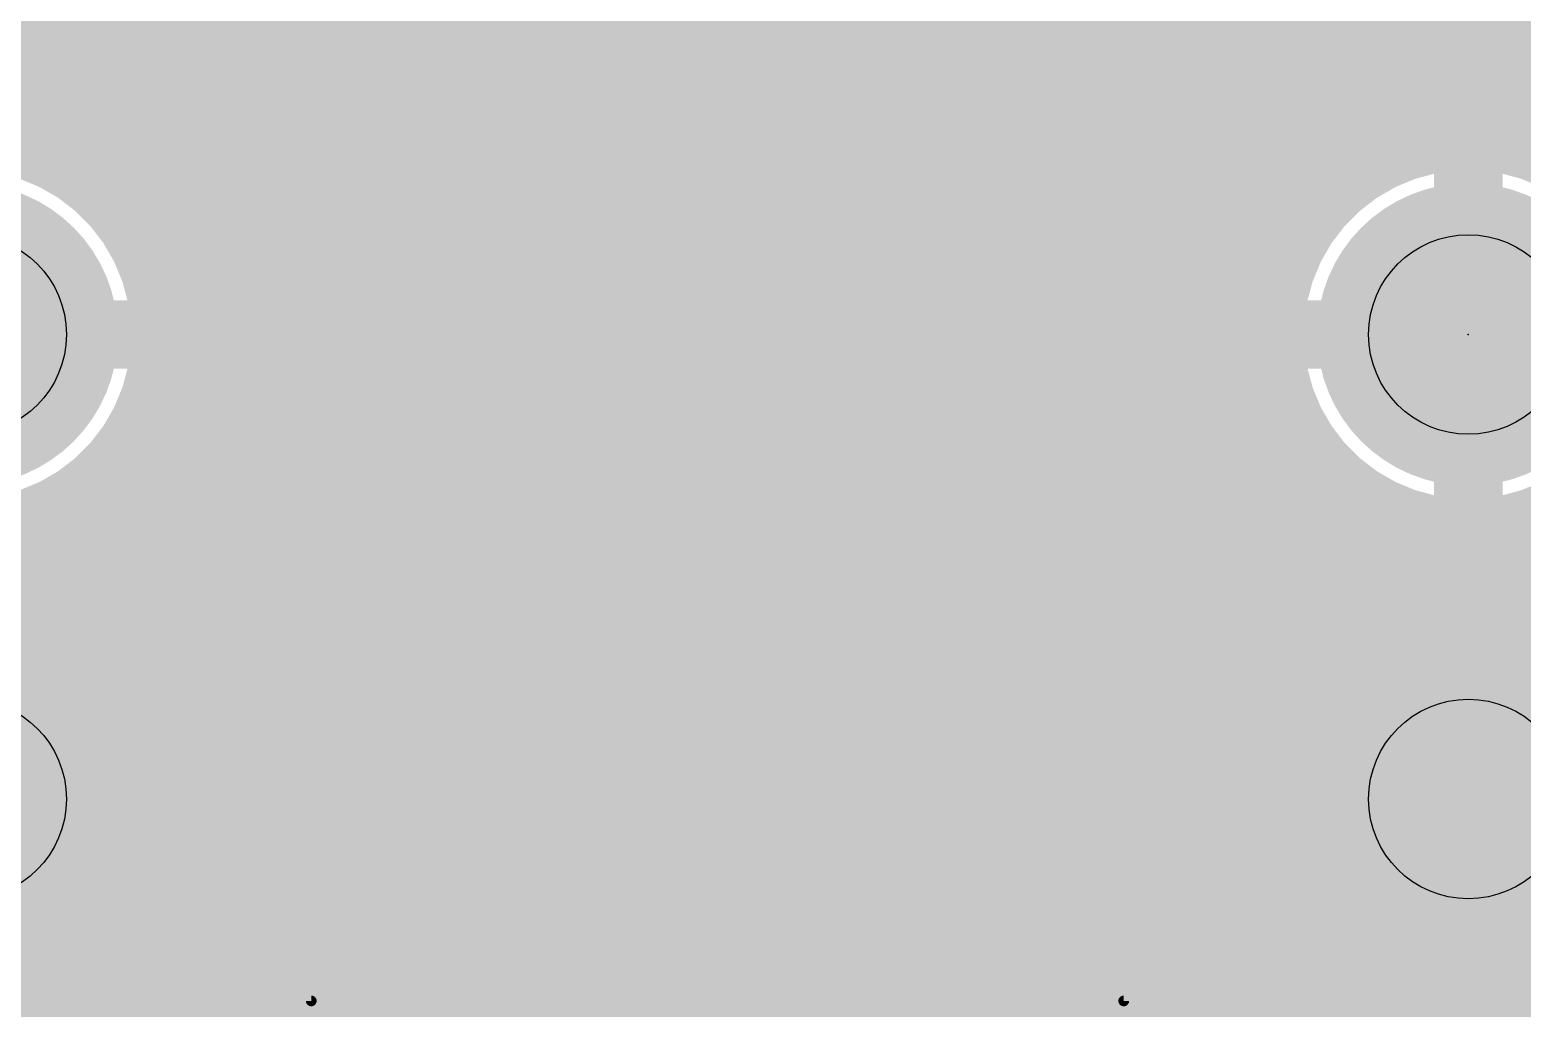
# Model space of a CAD drawing. Extents: x 0 to 10.8, y 0 to 6.1.
# Drawn here: x 8.201 to 8.897, y 5.176 to 5.632 of the extents above; entities that cross this region are included whole.
import ezdxf

# ---------------------------------------------------------------- set-up
doc = ezdxf.new("R2010")
doc.units = 0
for name, color, linetype in [('1', 22, 'CONTINUOUS'), ('116', 253, 'CONTINUOUS'), ('16', 175, 'CONTINUOUS'), ('17', 82, 'CONTINUOUS'), ('21', 253, 'CONTINUOUS'), ('23', 7, 'CONTINUOUS'), ('29', 253, 'CONTINUOUS'), ('30', 253, 'CONTINUOUS'), ('44', 253, 'CONTINUOUS')]:
    doc.layers.add(name, color=color, linetype=linetype)

# ---------------------------------------------------------------- blocks, each defined once
blk = doc.blocks.new('ROUNDP')
at = {"const_width": 0.5}
blk.add_lwpolyline([(0, -0.25, 1), (0, 0.25, 1), (0, -0.25)], format="xyb", dxfattribs=at)

msp = doc.modelspace()

# ---------------------------------------------------------------- linework, layer by layer
at = {"layer": '1'}
for points, const_width in [([(7.660996, 5.632), (9.49424, 5.632)], 0.016), ([(7.660996, 5.616), (9.49424, 5.616)], 0.016), ([(7.660996, 5.6), (9.49424, 5.6)], 0.016), ([(7.660996, 5.584), (9.49424, 5.584)], 0.016), ([(8.19922, 5.570185), (8.18852, 5.573051)], 0.016), ([(8.855476, 5.573051), (8.844776, 5.570185)], 0.016), ([(8.864, 5.574169), (8.855476, 5.573051)], 0.016), ([(8.864, 5.498016), (8.864, 5.574169)], 0.016), ([(8.88852, 5.573051), (8.879992, 5.574169)], 0.016), ([(8.879992, 5.574169), (8.879992, 5.498016)], 0.016), ([(8.89922, 5.570185), (8.88852, 5.573051)], 0.016), ([(8.209453, 5.565945), (8.19922, 5.570185)], 0.016), ([(8.204496, 5.568), (8.839504, 5.568)], 0.016), ([(8.219043, 5.560406), (8.209453, 5.565945)], 0.016), ([(8.834543, 5.565945), (8.824953, 5.560406)], 0.016), ([(8.844776, 5.570185), (8.834543, 5.565945)], 0.016), ([(8.864, 5.568), (8.879992, 5.568)], 0.016), ([(8.909453, 5.565945), (8.89922, 5.570185)], 0.016), ([(8.904496, 5.568), (9.49424, 5.568)], 0.016), ([(8.227831, 5.553665), (8.219043, 5.560406)], 0.016), ([(8.824953, 5.560406), (8.816165, 5.553665)], 0.016), ([(8.235665, 5.545831), (8.227831, 5.553665)], 0.016), ([(8.229496, 5.552), (8.8145, 5.552)], 0.016), ([(8.816165, 5.553665), (8.808331, 5.545831)], 0.016), ([(8.864, 5.552), (8.879992, 5.552)], 0.016), ([(8.242406, 5.537043), (8.235665, 5.545831)], 0.016), ([(8.808331, 5.545831), (8.801591, 5.537043)], 0.016), ([(8.247945, 5.527453), (8.242406, 5.537043)], 0.016), ([(8.801591, 5.537043), (8.796051, 5.527453)], 0.016), ([(8.243012, 5.536), (8.800988, 5.536)], 0.016), ([(8.864, 5.536), (8.879992, 5.536)], 0.016), ([(8.252185, 5.51722), (8.247945, 5.527453)], 0.016), ([(8.796051, 5.527453), (8.791811, 5.51722)], 0.016), ([(8.251035, 5.52), (8.792965, 5.52)], 0.016), ([(8.255051, 5.50652), (8.252185, 5.51722)], 0.016), ([(8.791811, 5.51722), (8.788945, 5.50652)], 0.016), ([(8.864, 5.52), (8.879992, 5.52)], 0.016), ([(8.256169, 5.497992), (8.255051, 5.50652)], 0.016), ([(8.255382, 5.504), (8.788614, 5.504)], 0.016), ([(8.788945, 5.50652), (8.787823, 5.497992)], 0.016), ([(8.864, 5.504), (8.879992, 5.504)], 0.016), ([(8.180016, 5.497992), (8.256169, 5.497992)], 0.016), ([(8.787823, 5.497992), (8.86398, 5.497992)], 0.016), ([(8.86398, 5.497992), (8.86398, 5.482)], 0.016), ([(8.879992, 5.498016), (8.864, 5.498016)], 0.016), ([(8.880016, 5.482), (8.880016, 5.497992)], 0.016), ([(8.880016, 5.497992), (8.956169, 5.497992)], 0.016), ([(8.180016, 5.488), (8.86398, 5.488)], 0.016), ([(8.880016, 5.488), (9.239996, 5.488)], 0.016), ([(8.256169, 5.482), (8.180016, 5.482)], 0.016), ([(8.255051, 5.473476), (8.256169, 5.482)], 0.016), ([(8.86398, 5.482), (8.787823, 5.482)], 0.016), ([(8.787823, 5.482), (8.788945, 5.473476)], 0.016), ([(8.956169, 5.482), (8.880016, 5.482)], 0.016), ([(8.252185, 5.462776), (8.255051, 5.473476)], 0.016), ([(8.254654, 5.472), (8.789339, 5.472)], 0.016), ([(8.788945, 5.473476), (8.791811, 5.462776)], 0.016), ([(8.247945, 5.452543), (8.252185, 5.462776)], 0.016), ([(8.791811, 5.462776), (8.796051, 5.452543)], 0.016), ([(8.249374, 5.456), (8.794618, 5.456)], 0.016), ([(8.242406, 5.442953), (8.247945, 5.452543)], 0.016), ([(8.796051, 5.452543), (8.801591, 5.442953)], 0.016), ([(8.235665, 5.434165), (8.242406, 5.442953)], 0.016), ([(8.240138, 5.44), (8.803854, 5.44)], 0.016), ([(8.801591, 5.442953), (8.808331, 5.434165)], 0.016), ([(8.227831, 5.426331), (8.235665, 5.434165)], 0.016), ([(8.808331, 5.434165), (8.816165, 5.426331)], 0.016), ([(8.219043, 5.419591), (8.227831, 5.426331)], 0.016), ([(8.816165, 5.426331), (8.824953, 5.419591)], 0.016), ([(8.209453, 5.414051), (8.219043, 5.419591)], 0.016), ([(8.224791, 5.424), (8.819201, 5.424)], 0.016), ([(8.824953, 5.419591), (8.834543, 5.414051)], 0.016), ([(8.205665, 5.412484), (8.209453, 5.414051)], 0.016), ([(8.227193, 5.406717), (8.205665, 5.412484)], 0.016), ([(8.838331, 5.412484), (8.816803, 5.406717)], 0.016), ([(8.834543, 5.414051), (8.838331, 5.412484)], 0.016), ([(8.222406, 5.408), (8.821594, 5.408)], 0.016), ([(8.259803, 5.38789), (8.227193, 5.406717)], 0.016), ([(8.816803, 5.406717), (8.784193, 5.38789)], 0.016), ([(8.172, 4.730606), (8.172, 5.273465)], 0.254), ([(8.252685, 5.392), (8.791315, 5.392)], 0.016), ([(8.872, 4.730606), (8.872, 5.273465)], 0.254), ([(8.286425, 5.361268), (8.259803, 5.38789)], 0.016), ([(8.784193, 5.38789), (8.757571, 5.361268)], 0.016), ([(8.271693, 5.376), (8.772303, 5.376)], 0.016), ([(8.305252, 5.328657), (8.286425, 5.361268)], 0.016), ([(8.287157, 5.36), (8.756843, 5.36)], 0.016), ([(8.757571, 5.361268), (8.738744, 5.328657)], 0.016), ([(8.296398, 5.344), (8.747602, 5.344)], 0.016), ([(8.314996, 5.292291), (8.305252, 5.328657)], 0.016), ([(8.305429, 5.328), (8.738571, 5.328)], 0.016), ([(8.738744, 5.328657), (8.729, 5.292291)], 0.016), ([(8.309717, 5.312), (8.734283, 5.312)], 0.016), ([(8.314004, 5.296), (8.729996, 5.296)], 0.016), ([(8.314996, 4.873602), (8.314996, 5.292291)], 0.016), ([(8.729, 5.292291), (8.729, 4.873602)], 0.016), ([(8.314996, 5.28), (8.729, 5.28)], 0.016), ([(8.314996, 5.264), (8.729, 5.264)], 0.016), ([(8.314996, 5.248), (8.729, 5.248)], 0.016), ([(8.314996, 5.232), (8.729, 5.232)], 0.016), ([(8.314996, 5.216), (8.729, 5.216)], 0.016), ([(8.314996, 5.2), (8.729, 5.2)], 0.016), ([(8.314996, 5.184), (8.729, 5.184)], 0.016), ([(8.314996, 5.168), (8.729, 5.168)], 0.016)]:
    msp.add_lwpolyline(points, dxfattribs=dict(at, const_width=const_width))
for points, const_width in [([(8.854956, 5.577017, 1), (8.855997, 5.569085)], 0.008), ([(8.856511, 5.569187, 1), (8.854441, 5.576915)], 0.008), ([(8.868, 5.574169, 1), (8.86, 5.574169)], 0.008), ([(8.86452, 5.570203, 1), (8.86348, 5.578135)], 0.008), ([(8.880512, 5.578135, 1), (8.879472, 5.570203)], 0.008), ([(8.883992, 5.574169, 1), (8.875992, 5.574169)], 0.008), ([(8.889555, 5.576915, 1), (8.887485, 5.569187)], 0.008), ([(8.888, 5.569085, 1), (8.88904, 5.577017)], 0.008), ([(8.200752, 5.57388, 1), (8.197689, 5.56649)], 0.008), ([(8.198186, 5.566321, 1), (8.200255, 5.574049)], 0.008), ([(8.204496, 5.572, 1), (8.204496, 5.564)], 0.008), ([(8.211453, 5.569409, 1), (8.207452, 5.562481)], 0.008), ([(8.207921, 5.56225, 1), (8.210984, 5.56964)], 0.008), ([(8.833012, 5.56964, 1), (8.836075, 5.56225)], 0.008), ([(8.836544, 5.562481, 1), (8.832543, 5.569409)], 0.008), ([(8.839504, 5.564, 1), (8.839504, 5.572)], 0.008), ([(8.843741, 5.574049, 1), (8.84581, 5.566321)], 0.008), ([(8.846307, 5.56649, 1), (8.843244, 5.57388)], 0.008), ([(8.864, 5.572, 1), (8.864, 5.564)], 0.008), ([(8.879992, 5.564, 1), (8.879992, 5.572)], 0.008), ([(8.900752, 5.57388, 1), (8.897689, 5.56649)], 0.008), ([(8.898186, 5.566321, 1), (8.900255, 5.574049)], 0.008), ([(8.904496, 5.572, 1), (8.904496, 5.564)], 0.008), ([(8.221478, 5.563579, 1), (8.216609, 5.557232)], 0.008), ([(8.217043, 5.556942, 1), (8.221044, 5.563869)], 0.008), ([(8.822952, 5.563869, 1), (8.826953, 5.556942)], 0.008), ([(8.827387, 5.557232, 1), (8.822518, 5.563579)], 0.008), ([(8.230659, 5.556494, 1), (8.225002, 5.550837)], 0.008), ([(8.225396, 5.550491, 1), (8.230265, 5.556839)], 0.008), ([(8.229496, 5.556, 1), (8.229496, 5.548)], 0.008), ([(8.813731, 5.556839, 1), (8.8186, 5.550491)], 0.008), ([(8.818994, 5.550837, 1), (8.813337, 5.556494)], 0.008), ([(8.8145, 5.548, 1), (8.8145, 5.556)], 0.008), ([(8.864, 5.556, 1), (8.864, 5.548)], 0.008), ([(8.879992, 5.548, 1), (8.879992, 5.556)], 0.008), ([(8.238839, 5.548265, 1), (8.232491, 5.543396)], 0.008), ([(8.232837, 5.543002, 1), (8.238494, 5.548659)], 0.008), ([(8.805502, 5.548659, 1), (8.811159, 5.543002)], 0.008), ([(8.811505, 5.543396, 1), (8.805157, 5.548265)], 0.008), ([(8.245869, 5.539044, 1), (8.238942, 5.535043)], 0.008), ([(8.805054, 5.535043, 1), (8.798127, 5.539044)], 0.008), ([(8.243012, 5.54, 1), (8.243012, 5.532)], 0.008), ([(8.239232, 5.534609, 1), (8.245579, 5.539478)], 0.008), ([(8.798417, 5.539478, 1), (8.804764, 5.534609)], 0.008), ([(8.800988, 5.532, 1), (8.800988, 5.54)], 0.008), ([(8.864, 5.54, 1), (8.864, 5.532)], 0.008), ([(8.879992, 5.532, 1), (8.879992, 5.54)], 0.008), ([(8.25164, 5.528984, 1), (8.24425, 5.525921)], 0.008), ([(8.244481, 5.525452, 1), (8.251409, 5.529453)], 0.008), ([(8.792587, 5.529453, 1), (8.799515, 5.525452)], 0.008), ([(8.799746, 5.525921, 1), (8.792356, 5.528984)], 0.008), ([(8.251035, 5.524, 1), (8.251035, 5.516)], 0.008), ([(8.256049, 5.518255, 1), (8.248321, 5.516186)], 0.008), ([(8.795675, 5.516186, 1), (8.787947, 5.518255)], 0.008), ([(8.792965, 5.516, 1), (8.792965, 5.524)], 0.008), ([(8.864, 5.524, 1), (8.864, 5.516)], 0.008), ([(8.879992, 5.516, 1), (8.879992, 5.524)], 0.008), ([(8.24849, 5.515689, 1), (8.25588, 5.518752)], 0.008), ([(8.788116, 5.518752, 1), (8.795506, 5.515689)], 0.008), ([(8.259017, 5.50704, 1), (8.251085, 5.506)], 0.008), ([(8.251187, 5.505485, 1), (8.258915, 5.507555)], 0.008), ([(8.255382, 5.508, 1), (8.255382, 5.5)], 0.008), ([(8.785081, 5.507555, 1), (8.792809, 5.505485)], 0.008), ([(8.792911, 5.505998, 1), (8.784979, 5.507042)], 0.008), ([(8.788614, 5.5, 1), (8.788614, 5.508)], 0.008), ([(8.864, 5.508, 1), (8.864, 5.5)], 0.008), ([(8.879992, 5.5, 1), (8.879992, 5.508)], 0.008), ([(8.256169, 5.493992, 1), (8.256169, 5.501992)], 0.008), ([(8.787823, 5.501992, 1), (8.787823, 5.493992)], 0.008), ([(8.86798, 5.497992, 1), (8.85998, 5.497992)], 0.008), ([(8.864, 5.502016, 1), (8.864, 5.494016)], 0.008), ([(8.86398, 5.493992, 1), (8.86398, 5.501992)], 0.008), ([(8.884016, 5.497992, 1), (8.876016, 5.497992)], 0.008), ([(8.880016, 5.501992, 1), (8.880016, 5.493992)], 0.008), ([(8.879992, 5.494016, 1), (8.879992, 5.502016)], 0.008), ([(8.252203, 5.497472, 1), (8.260135, 5.498512)], 0.008), ([(8.783857, 5.498514, 1), (8.791789, 5.49747)], 0.008), ([(8.86, 5.498016, 1), (8.868, 5.498016)], 0.008), ([(8.86398, 5.484, 1), (8.86398, 5.492)], 0.008), ([(8.875992, 5.498016, 1), (8.883992, 5.498016)], 0.008), ([(8.880016, 5.492, 1), (8.880016, 5.484)], 0.008), ([(8.260135, 5.48148, 1), (8.252203, 5.48252)], 0.008), ([(8.256169, 5.478, 1), (8.256169, 5.486)], 0.008), ([(8.787823, 5.486, 1), (8.787823, 5.478)], 0.008), ([(8.791789, 5.482522, 1), (8.783857, 5.481478)], 0.008), ([(8.86398, 5.478, 1), (8.86398, 5.486)], 0.008), ([(8.880016, 5.486, 1), (8.880016, 5.478)], 0.008), ([(8.85998, 5.482, 1), (8.86798, 5.482)], 0.008), ([(8.876016, 5.482, 1), (8.884016, 5.482)], 0.008), ([(8.254654, 5.476, 1), (8.254654, 5.468)], 0.008), ([(8.251085, 5.473997, 1), (8.259017, 5.472956)], 0.008), ([(8.258915, 5.472441, 1), (8.251187, 5.474511)], 0.008), ([(8.792809, 5.474511, 1), (8.785081, 5.472441)], 0.008), ([(8.784979, 5.472954, 1), (8.792911, 5.473998)], 0.008), ([(8.789339, 5.468, 1), (8.789339, 5.476)], 0.008), ([(8.25588, 5.461244, 1), (8.24849, 5.464307)], 0.008), ([(8.795506, 5.464307, 1), (8.788116, 5.461244)], 0.008), ([(8.249374, 5.46, 1), (8.249374, 5.452)], 0.008), ([(8.248321, 5.46381, 1), (8.256049, 5.461741)], 0.008), ([(8.787947, 5.461741, 1), (8.795675, 5.46381)], 0.008), ([(8.794618, 5.452, 1), (8.794618, 5.46)], 0.008), ([(8.24425, 5.454075, 1), (8.25164, 5.451012)], 0.008), ([(8.251409, 5.450543, 1), (8.244481, 5.454544)], 0.008), ([(8.799515, 5.454544, 1), (8.792587, 5.450543)], 0.008), ([(8.792356, 5.451012, 1), (8.799746, 5.454075)], 0.008), ([(8.240138, 5.444, 1), (8.240138, 5.436)], 0.008), ([(8.238942, 5.444953, 1), (8.245869, 5.440952)], 0.008), ([(8.245579, 5.440518, 1), (8.239232, 5.445387)], 0.008), ([(8.804764, 5.445387, 1), (8.798417, 5.440518)], 0.008), ([(8.798127, 5.440952, 1), (8.805054, 5.444953)], 0.008), ([(8.803854, 5.436, 1), (8.803854, 5.444)], 0.008), ([(8.232491, 5.4366, 1), (8.238839, 5.431731)], 0.008), ([(8.238494, 5.431337, 1), (8.232837, 5.436994)], 0.008), ([(8.811159, 5.436994, 1), (8.805502, 5.431337)], 0.008), ([(8.805157, 5.431731, 1), (8.811505, 5.4366)], 0.008), ([(8.225002, 5.429159, 1), (8.230659, 5.423502)], 0.008), ([(8.230265, 5.423157, 1), (8.225396, 5.429505)], 0.008), ([(8.8186, 5.429505, 1), (8.813731, 5.423157)], 0.008), ([(8.813337, 5.423502, 1), (8.818994, 5.429159)], 0.008), ([(8.216609, 5.422764, 1), (8.221478, 5.416417)], 0.008), ([(8.221044, 5.416127, 1), (8.217043, 5.423054)], 0.008), ([(8.224791, 5.428, 1), (8.224791, 5.42)], 0.008), ([(8.819201, 5.42, 1), (8.819201, 5.428)], 0.008), ([(8.826953, 5.423054, 1), (8.822952, 5.416127)], 0.008), ([(8.822518, 5.416417, 1), (8.827387, 5.422764)], 0.008), ([(8.206701, 5.416348, 1), (8.20463, 5.408621)], 0.008), ([(8.204136, 5.41618, 1), (8.207195, 5.408788)], 0.008), ([(8.207452, 5.417515, 1), (8.211453, 5.410587)], 0.008), ([(8.210982, 5.410355, 1), (8.207924, 5.417747)], 0.008), ([(8.836072, 5.417747, 1), (8.833014, 5.410355)], 0.008), ([(8.832543, 5.410587, 1), (8.836544, 5.417515)], 0.008), ([(8.836802, 5.408788, 1), (8.83986, 5.41618)], 0.008), ([(8.839366, 5.408621, 1), (8.837296, 5.416348)], 0.008), ([(8.222406, 5.412, 1), (8.222406, 5.404)], 0.008), ([(8.229193, 5.410181, 1), (8.225193, 5.403252)], 0.008), ([(8.226158, 5.402853, 1), (8.228228, 5.41058)], 0.008), ([(8.815768, 5.41058, 1), (8.817838, 5.402853)], 0.008), ([(8.818803, 5.403252, 1), (8.814803, 5.410181)], 0.008), ([(8.821594, 5.404, 1), (8.821594, 5.412)], 0.008), ([(8.2355, 5.273465, 1), (8.1085, 5.273465)], 0.127), ([(8.252685, 5.396, 1), (8.252685, 5.388)], 0.008), ([(8.9355, 5.273465, 1), (8.8085, 5.273465)], 0.127), ([(8.791315, 5.388, 1), (8.791315, 5.396)], 0.008), ([(8.262632, 5.390718, 1), (8.256975, 5.385061)], 0.008), ([(8.257803, 5.384426, 1), (8.261803, 5.391354)], 0.008), ([(8.782193, 5.391354, 1), (8.786193, 5.384426)], 0.008), ([(8.787021, 5.385061, 1), (8.781364, 5.390718)], 0.008), ([(8.271693, 5.38, 1), (8.271693, 5.372)], 0.008), ([(8.772303, 5.372, 1), (8.772303, 5.38)], 0.008), ([(8.289889, 5.363268, 1), (8.282961, 5.359268)], 0.008), ([(8.287157, 5.364, 1), (8.287157, 5.356)], 0.008), ([(8.283597, 5.358439, 1), (8.289254, 5.364096)], 0.008), ([(8.754742, 5.364096, 1), (8.760399, 5.358439)], 0.008), ([(8.761035, 5.359268, 1), (8.754107, 5.363268)], 0.008), ([(8.756843, 5.356, 1), (8.756843, 5.364)], 0.008), ([(8.296398, 5.348, 1), (8.296398, 5.34)], 0.008), ([(8.747602, 5.34, 1), (8.747602, 5.348)], 0.008), ([(8.309116, 5.329693, 1), (8.301388, 5.327622)], 0.008), ([(8.305429, 5.332, 1), (8.305429, 5.324)], 0.008), ([(8.742608, 5.327622, 1), (8.73488, 5.329693)], 0.008), ([(8.738571, 5.324, 1), (8.738571, 5.332)], 0.008), ([(8.301788, 5.326658, 1), (8.308716, 5.330657)], 0.008), ([(8.73528, 5.330657, 1), (8.742208, 5.326658)], 0.008), ([(8.309717, 5.316, 1), (8.309717, 5.308)], 0.008), ([(8.734283, 5.308, 1), (8.734283, 5.316)], 0.008), ([(8.314004, 5.3, 1), (8.314004, 5.292)], 0.008), ([(8.729996, 5.292, 1), (8.729996, 5.3)], 0.008), ([(8.318996, 5.292291, 1), (8.310996, 5.292291)], 0.008), ([(8.311132, 5.291256, 1), (8.31886, 5.293327)], 0.008), ([(8.733, 5.292291, 1), (8.725, 5.292291)], 0.008), ([(8.725136, 5.293327, 1), (8.732864, 5.291256)], 0.008), ([(8.314996, 5.284, 1), (8.314996, 5.276)], 0.008), ([(8.729, 5.276, 1), (8.729, 5.284)], 0.008), ([(8.314996, 5.268, 1), (8.314996, 5.26)], 0.008), ([(8.729, 5.26, 1), (8.729, 5.268)], 0.008), ([(8.314996, 5.252, 1), (8.314996, 5.244)], 0.008), ([(8.729, 5.244, 1), (8.729, 5.252)], 0.008), ([(8.314996, 5.236, 1), (8.314996, 5.228)], 0.008), ([(8.729, 5.228, 1), (8.729, 5.236)], 0.008), ([(8.314996, 5.22, 1), (8.314996, 5.212)], 0.008), ([(8.729, 5.212, 1), (8.729, 5.22)], 0.008), ([(8.314996, 5.204, 1), (8.314996, 5.196)], 0.008), ([(8.729, 5.196, 1), (8.729, 5.204)], 0.008), ([(8.314996, 5.188, 1), (8.314996, 5.18)], 0.008), ([(8.729, 5.18, 1), (8.729, 5.188)], 0.008)]:
    msp.add_lwpolyline(points, format="xyb", dxfattribs=dict(at, const_width=const_width))
at = {"layer": '116', "const_width": 0.042559}
for points in [[(8.172008, 5.462835, 1), (8.172008, 5.517165, 1), (8.172008, 5.462835)], [(8.872008, 5.462835, 1), (8.872008, 5.517165, 1), (8.872008, 5.462835)], [(8.172008, 5.246299, 1), (8.172008, 5.30063, 1), (8.172008, 5.246299)], [(8.872008, 5.246299, 1), (8.872008, 5.30063, 1), (8.872008, 5.246299)]]:
    msp.add_lwpolyline(points, format="xyb", dxfattribs=at)
at = {"layer": '16', "const_width": 0.016}
for points in [[(6.568744, 5.632), (9.49424, 5.632)], [(6.568744, 5.616), (9.49424, 5.616)], [(6.568744, 5.6), (9.49424, 5.6)], [(6.568744, 5.584), (9.49424, 5.584)], [(8.19922, 5.570185), (8.18852, 5.573051)], [(8.855476, 5.573051), (8.844776, 5.570185)], [(8.864, 5.574169), (8.855476, 5.573051)], [(8.864, 5.498016), (8.864, 5.574169)], [(8.879992, 5.574169), (8.879992, 5.498016)], [(8.88852, 5.573051), (8.879992, 5.574169)], [(8.89922, 5.570185), (8.88852, 5.573051)], [(8.209453, 5.565945), (8.19922, 5.570185)], [(8.204496, 5.568), (8.839504, 5.568)], [(8.219043, 5.560406), (8.209453, 5.565945)], [(8.834543, 5.565945), (8.824953, 5.560406)], [(8.844776, 5.570185), (8.834543, 5.565945)], [(8.864, 5.568), (8.879992, 5.568)], [(8.909453, 5.565945), (8.89922, 5.570185)], [(8.904496, 5.568), (9.49424, 5.568)], [(8.227831, 5.553665), (8.219043, 5.560406)], [(8.824953, 5.560406), (8.816165, 5.553665)], [(8.235665, 5.545831), (8.227831, 5.553665)], [(8.229496, 5.552), (8.8145, 5.552)], [(8.816165, 5.553665), (8.808331, 5.545831)], [(8.864, 5.552), (8.879992, 5.552)], [(8.242406, 5.537043), (8.235665, 5.545831)], [(8.808331, 5.545831), (8.801591, 5.537043)], [(8.247945, 5.527453), (8.242406, 5.537043)], [(8.801591, 5.537043), (8.796051, 5.527453)], [(8.243012, 5.536), (8.800988, 5.536)], [(8.864, 5.536), (8.879992, 5.536)], [(8.252185, 5.51722), (8.247945, 5.527453)], [(8.796051, 5.527453), (8.791811, 5.51722)], [(8.251035, 5.52), (8.792965, 5.52)], [(8.255051, 5.50652), (8.252185, 5.51722)], [(8.791811, 5.51722), (8.788945, 5.50652)], [(8.864, 5.52), (8.879992, 5.52)], [(8.256169, 5.497992), (8.255051, 5.50652)], [(8.255382, 5.504), (8.788614, 5.504)], [(8.788945, 5.50652), (8.787823, 5.497992)], [(8.864, 5.504), (8.879992, 5.504)], [(8.180016, 5.497992), (8.256169, 5.497992)], [(8.787823, 5.497992), (8.86398, 5.497992)], [(8.86398, 5.497992), (8.86398, 5.482)], [(8.879992, 5.498016), (8.864, 5.498016)], [(8.880016, 5.482), (8.880016, 5.497992)], [(8.880016, 5.497992), (8.956169, 5.497992)], [(8.180016, 5.488), (8.86398, 5.488)], [(8.880016, 5.488), (9.239996, 5.488)], [(8.256169, 5.482), (8.180016, 5.482)], [(8.255051, 5.473476), (8.256169, 5.482)], [(8.86398, 5.482), (8.787823, 5.482)], [(8.787823, 5.482), (8.788945, 5.473476)], [(8.864, 5.405823), (8.864, 5.48198)], [(8.864, 5.48198), (8.879992, 5.48198)], [(8.879992, 5.48198), (8.879992, 5.405823)], [(8.956169, 5.482), (8.880016, 5.482)], [(8.252185, 5.462776), (8.255051, 5.473476)], [(8.254654, 5.472), (8.789339, 5.472)], [(8.788945, 5.473476), (8.791811, 5.462776)], [(8.864, 5.472), (8.879992, 5.472)], [(8.247945, 5.452543), (8.252185, 5.462776)], [(8.791811, 5.462776), (8.796051, 5.452543)], [(8.249374, 5.456), (8.794618, 5.456)], [(8.864, 5.456), (8.879992, 5.456)], [(8.242406, 5.442953), (8.247945, 5.452543)], [(8.796051, 5.452543), (8.801591, 5.442953)], [(8.235665, 5.434165), (8.242406, 5.442953)], [(8.240138, 5.44), (8.803854, 5.44)], [(8.801591, 5.442953), (8.808331, 5.434165)], [(8.864, 5.44), (8.879992, 5.44)], [(8.227831, 5.426331), (8.235665, 5.434165)], [(8.808331, 5.434165), (8.816165, 5.426331)], [(8.219043, 5.419591), (8.227831, 5.426331)], [(8.816165, 5.426331), (8.824953, 5.419591)], [(8.209453, 5.414051), (8.219043, 5.419591)], [(8.224791, 5.424), (8.819201, 5.424)], [(8.824953, 5.419591), (8.834543, 5.414051)], [(8.864, 5.424), (8.879992, 5.424)], [(8.19922, 5.409811), (8.209453, 5.414051)], [(8.834543, 5.414051), (8.844776, 5.409811)], [(8.89922, 5.409811), (8.909453, 5.414051)], [(8.18852, 5.406945), (8.19922, 5.409811)], [(8.192457, 5.408), (8.851535, 5.408)], [(8.844776, 5.409811), (8.855476, 5.406945)], [(8.855476, 5.406945), (8.864, 5.405823)], [(8.864, 5.408), (8.879992, 5.408)], [(8.879992, 5.405823), (8.88852, 5.406945)], [(8.88852, 5.406945), (8.89922, 5.409811)], [(8.892457, 5.408), (9.219, 5.408)], [(6.817193, 5.392), (9.220736, 5.392)], [(6.812906, 5.376), (9.225024, 5.376)], [(6.807177, 5.36), (9.230752, 5.36)], [(8.218728, 5.343402), (8.188409, 5.355961)], [(8.855587, 5.355961), (8.825268, 5.343402)], [(8.888409, 5.355961), (8.855587, 5.355961)], [(8.918728, 5.343402), (8.888409, 5.355961)], [(8.217287, 5.344), (8.826713, 5.344)], [(8.241937, 5.320193), (8.218728, 5.343402)], [(8.825268, 5.343402), (8.802059, 5.320193)], [(8.23413, 5.328), (8.809866, 5.328)], [(8.254496, 5.289874), (8.241937, 5.320193)], [(8.802059, 5.320193), (8.7895, 5.289874)], [(8.245335, 5.312), (8.798665, 5.312)], [(8.251961, 5.296), (8.792039, 5.296)], [(8.254496, 5.257051), (8.254496, 5.289874)], [(8.7895, 5.289874), (8.7895, 5.257051)], [(8.254496, 5.28), (8.7895, 5.28)], [(8.254496, 5.264), (8.7895, 5.264)], [(8.241937, 5.226732), (8.254496, 5.257051)], [(8.7895, 5.257051), (8.802059, 5.226732)], [(8.250744, 5.248), (8.793248, 5.248)], [(8.244118, 5.232), (8.799874, 5.232)], [(8.218728, 5.203524), (8.241937, 5.226732)], [(8.802059, 5.226732), (8.825268, 5.203524)], [(8.231205, 5.216), (8.812791, 5.216)], [(8.188409, 5.190965), (8.218728, 5.203524)], [(8.825268, 5.203524), (8.855587, 5.190965)], [(8.888409, 5.190965), (8.918728, 5.203524)], [(8.21022, 5.2), (8.833772, 5.2)], [(8.855587, 5.190965), (8.888409, 5.190965)], [(6.568744, 5.184), (9.49424, 5.184)], [(6.568744, 5.168), (9.49424, 5.168)]]:
    msp.add_lwpolyline(points, dxfattribs=at)
at = {"layer": '16', "const_width": 0.008}
for points in [[(8.854956, 5.577017, 1), (8.855997, 5.569085)], [(8.856511, 5.569187, 1), (8.854441, 5.576915)], [(8.868, 5.574169, 1), (8.86, 5.574169)], [(8.86452, 5.570203, 1), (8.86348, 5.578135)], [(8.883992, 5.574169, 1), (8.875992, 5.574169)], [(8.880512, 5.578135, 1), (8.879472, 5.570203)], [(8.889555, 5.576915, 1), (8.887485, 5.569187)], [(8.888, 5.569085, 1), (8.88904, 5.577017)], [(8.200752, 5.57388, 1), (8.197689, 5.56649)], [(8.198186, 5.566321, 1), (8.200255, 5.574049)], [(8.204496, 5.572, 1), (8.204496, 5.564)], [(8.211453, 5.569409, 1), (8.207452, 5.562481)], [(8.207921, 5.56225, 1), (8.210984, 5.56964)], [(8.833012, 5.56964, 1), (8.836075, 5.56225)], [(8.836544, 5.562481, 1), (8.832543, 5.569409)], [(8.839504, 5.564, 1), (8.839504, 5.572)], [(8.843741, 5.574049, 1), (8.84581, 5.566321)], [(8.846307, 5.56649, 1), (8.843244, 5.57388)], [(8.864, 5.572, 1), (8.864, 5.564)], [(8.879992, 5.564, 1), (8.879992, 5.572)], [(8.900752, 5.57388, 1), (8.897689, 5.56649)], [(8.898186, 5.566321, 1), (8.900255, 5.574049)], [(8.904496, 5.572, 1), (8.904496, 5.564)], [(8.221478, 5.563579, 1), (8.216609, 5.557232)], [(8.217043, 5.556942, 1), (8.221044, 5.563869)], [(8.822952, 5.563869, 1), (8.826953, 5.556942)], [(8.827387, 5.557232, 1), (8.822518, 5.563579)], [(8.230659, 5.556494, 1), (8.225002, 5.550837)], [(8.225396, 5.550491, 1), (8.230265, 5.556839)], [(8.229496, 5.556, 1), (8.229496, 5.548)], [(8.813731, 5.556839, 1), (8.8186, 5.550491)], [(8.818994, 5.550837, 1), (8.813337, 5.556494)], [(8.8145, 5.548, 1), (8.8145, 5.556)], [(8.864, 5.556, 1), (8.864, 5.548)], [(8.879992, 5.548, 1), (8.879992, 5.556)], [(8.238839, 5.548265, 1), (8.232491, 5.543396)], [(8.232837, 5.543002, 1), (8.238494, 5.548659)], [(8.805502, 5.548659, 1), (8.811159, 5.543002)], [(8.811505, 5.543396, 1), (8.805157, 5.548265)], [(8.245869, 5.539044, 1), (8.238942, 5.535043)], [(8.805054, 5.535043, 1), (8.798127, 5.539044)], [(8.243012, 5.54, 1), (8.243012, 5.532)], [(8.239232, 5.534609, 1), (8.245579, 5.539478)], [(8.798417, 5.539478, 1), (8.804764, 5.534609)], [(8.800988, 5.532, 1), (8.800988, 5.54)], [(8.864, 5.54, 1), (8.864, 5.532)], [(8.879992, 5.532, 1), (8.879992, 5.54)], [(8.25164, 5.528984, 1), (8.24425, 5.525921)], [(8.244481, 5.525452, 1), (8.251409, 5.529453)], [(8.792587, 5.529453, 1), (8.799515, 5.525452)], [(8.799746, 5.525921, 1), (8.792356, 5.528984)], [(8.251035, 5.524, 1), (8.251035, 5.516)], [(8.256049, 5.518255, 1), (8.248321, 5.516186)], [(8.795675, 5.516186, 1), (8.787947, 5.518255)], [(8.792965, 5.516, 1), (8.792965, 5.524)], [(8.864, 5.524, 1), (8.864, 5.516)], [(8.879992, 5.516, 1), (8.879992, 5.524)], [(8.24849, 5.515689, 1), (8.25588, 5.518752)], [(8.788116, 5.518752, 1), (8.795506, 5.515689)], [(8.259017, 5.50704, 1), (8.251085, 5.506)], [(8.251187, 5.505485, 1), (8.258915, 5.507555)], [(8.255382, 5.508, 1), (8.255382, 5.5)], [(8.785081, 5.507555, 1), (8.792809, 5.505485)], [(8.792911, 5.505998, 1), (8.784979, 5.507042)], [(8.788614, 5.5, 1), (8.788614, 5.508)], [(8.864, 5.508, 1), (8.864, 5.5)], [(8.879992, 5.5, 1), (8.879992, 5.508)], [(8.256169, 5.493992, 1), (8.256169, 5.501992)], [(8.787823, 5.501992, 1), (8.787823, 5.493992)], [(8.86798, 5.497992, 1), (8.85998, 5.497992)], [(8.864, 5.502016, 1), (8.864, 5.494016)], [(8.86398, 5.493992, 1), (8.86398, 5.501992)], [(8.884016, 5.497992, 1), (8.876016, 5.497992)], [(8.880016, 5.501992, 1), (8.880016, 5.493992)], [(8.879992, 5.494016, 1), (8.879992, 5.502016)], [(8.252203, 5.497472, 1), (8.260135, 5.498512)], [(8.783857, 5.498514, 1), (8.791789, 5.49747)], [(8.86, 5.498016, 1), (8.868, 5.498016)], [(8.86398, 5.484, 1), (8.86398, 5.492)], [(8.875992, 5.498016, 1), (8.883992, 5.498016)], [(8.880016, 5.492, 1), (8.880016, 5.484)], [(8.260135, 5.48148, 1), (8.252203, 5.48252)], [(8.256169, 5.478, 1), (8.256169, 5.486)], [(8.787823, 5.486, 1), (8.787823, 5.478)], [(8.791789, 5.482522, 1), (8.783857, 5.481478)], [(8.868, 5.48198, 1), (8.86, 5.48198)], [(8.864, 5.48598, 1), (8.864, 5.47798)], [(8.86398, 5.478, 1), (8.86398, 5.486)], [(8.883992, 5.48198, 1), (8.875992, 5.48198)], [(8.880016, 5.486, 1), (8.880016, 5.478)], [(8.879992, 5.47798, 1), (8.879992, 5.48598)], [(8.85998, 5.482, 1), (8.86798, 5.482)], [(8.876016, 5.482, 1), (8.884016, 5.482)], [(8.254654, 5.476, 1), (8.254654, 5.468)], [(8.251085, 5.473997, 1), (8.259017, 5.472956)], [(8.258915, 5.472441, 1), (8.251187, 5.474511)], [(8.792809, 5.474511, 1), (8.785081, 5.472441)], [(8.784979, 5.472954, 1), (8.792911, 5.473998)], [(8.789339, 5.468, 1), (8.789339, 5.476)], [(8.864, 5.476, 1), (8.864, 5.468)], [(8.879992, 5.468, 1), (8.879992, 5.476)], [(8.25588, 5.461244, 1), (8.24849, 5.464307)], [(8.795506, 5.464307, 1), (8.788116, 5.461244)], [(8.249374, 5.46, 1), (8.249374, 5.452)], [(8.248321, 5.46381, 1), (8.256049, 5.461741)], [(8.787947, 5.461741, 1), (8.795675, 5.46381)], [(8.794618, 5.452, 1), (8.794618, 5.46)], [(8.864, 5.46, 1), (8.864, 5.452)], [(8.879992, 5.452, 1), (8.879992, 5.46)], [(8.24425, 5.454075, 1), (8.25164, 5.451012)], [(8.251409, 5.450543, 1), (8.244481, 5.454544)], [(8.799515, 5.454544, 1), (8.792587, 5.450543)], [(8.792356, 5.451012, 1), (8.799746, 5.454075)], [(8.240138, 5.444, 1), (8.240138, 5.436)], [(8.238942, 5.444953, 1), (8.245869, 5.440952)], [(8.245579, 5.440518, 1), (8.239232, 5.445387)], [(8.804764, 5.445387, 1), (8.798417, 5.440518)], [(8.798127, 5.440952, 1), (8.805054, 5.444953)], [(8.803854, 5.436, 1), (8.803854, 5.444)], [(8.864, 5.444, 1), (8.864, 5.436)], [(8.879992, 5.436, 1), (8.879992, 5.444)], [(8.232491, 5.4366, 1), (8.238839, 5.431731)], [(8.238494, 5.431337, 1), (8.232837, 5.436994)], [(8.811159, 5.436994, 1), (8.805502, 5.431337)], [(8.805157, 5.431731, 1), (8.811505, 5.4366)], [(8.225002, 5.429159, 1), (8.230659, 5.423502)], [(8.230265, 5.423157, 1), (8.225396, 5.429505)], [(8.8186, 5.429505, 1), (8.813731, 5.423157)], [(8.813337, 5.423502, 1), (8.818994, 5.429159)], [(8.216609, 5.422764, 1), (8.221478, 5.416417)], [(8.221044, 5.416127, 1), (8.217043, 5.423054)], [(8.224791, 5.428, 1), (8.224791, 5.42)], [(8.819201, 5.42, 1), (8.819201, 5.428)], [(8.826953, 5.423054, 1), (8.822952, 5.416127)], [(8.822518, 5.416417, 1), (8.827387, 5.422764)], [(8.864, 5.428, 1), (8.864, 5.42)], [(8.879992, 5.42, 1), (8.879992, 5.428)], [(8.207452, 5.417515, 1), (8.211453, 5.410587)], [(8.210984, 5.410356, 1), (8.207921, 5.417746)], [(8.836075, 5.417746, 1), (8.833012, 5.410356)], [(8.832543, 5.410587, 1), (8.836544, 5.417515)], [(8.197689, 5.413506, 1), (8.200752, 5.406116)], [(8.200255, 5.405947, 1), (8.198186, 5.413675)], [(8.84581, 5.413675, 1), (8.843741, 5.405947)], [(8.843244, 5.406116, 1), (8.846307, 5.413506)], [(8.855998, 5.410911, 1), (8.854954, 5.402979)], [(8.851535, 5.404, 1), (8.851535, 5.412)], [(8.854441, 5.403081, 1), (8.856511, 5.410809)], [(8.864, 5.412, 1), (8.864, 5.404)], [(8.863478, 5.401857, 1), (8.864522, 5.409789)], [(8.87947, 5.409789, 1), (8.880514, 5.401857)], [(8.879992, 5.404, 1), (8.879992, 5.412)], [(8.887485, 5.410809, 1), (8.889555, 5.403081)], [(8.889042, 5.402979, 1), (8.887998, 5.410911)], [(8.892457, 5.412, 1), (8.892457, 5.404)], [(8.897689, 5.413506, 1), (8.900752, 5.406116)], [(8.900255, 5.405947, 1), (8.898186, 5.413675)], [(8.86, 5.405823, 1), (8.868, 5.405823)], [(8.875992, 5.405823, 1), (8.883992, 5.405823)], [(8.855587, 5.359961, 1), (8.855587, 5.351961)], [(8.857117, 5.352265, 1), (8.854056, 5.359656)], [(8.88994, 5.359656, 1), (8.886879, 5.352265)], [(8.888409, 5.351961, 1), (8.888409, 5.359961)], [(8.217287, 5.348, 1), (8.217287, 5.34)], [(8.221557, 5.34623, 1), (8.2159, 5.340573)], [(8.217198, 5.339706, 1), (8.220259, 5.347097)], [(8.823737, 5.347097, 1), (8.826799, 5.339706)], [(8.828096, 5.340573, 1), (8.822439, 5.34623)], [(8.826713, 5.34, 1), (8.826713, 5.348)], [(8.23413, 5.332, 1), (8.23413, 5.324)], [(8.809866, 5.324, 1), (8.809866, 5.332)], [(8.245633, 5.321724, 1), (8.238242, 5.318662)], [(8.239109, 5.317364, 1), (8.244765, 5.323021)], [(8.799231, 5.323021, 1), (8.804887, 5.317364)], [(8.805755, 5.318662, 1), (8.798364, 5.321724)], [(8.245335, 5.316, 1), (8.245335, 5.308)], [(8.798665, 5.308, 1), (8.798665, 5.316)], [(8.251961, 5.3, 1), (8.251961, 5.292)], [(8.792039, 5.292, 1), (8.792039, 5.3)], [(8.258496, 5.289874, 1), (8.250496, 5.289874)], [(8.250801, 5.288343, 1), (8.258192, 5.291405)], [(8.7935, 5.289874, 1), (8.7855, 5.289874)], [(8.785805, 5.291405, 1), (8.793195, 5.288343)], [(8.254496, 5.284, 1), (8.254496, 5.276)], [(8.7895, 5.276, 1), (8.7895, 5.284)], [(8.254496, 5.268, 1), (8.254496, 5.26)], [(8.7895, 5.26, 1), (8.7895, 5.268)], [(8.250496, 5.257051, 1), (8.258496, 5.257051)], [(8.258192, 5.25552, 1), (8.250801, 5.258582)], [(8.793195, 5.258582, 1), (8.785805, 5.25552)], [(8.7855, 5.257051, 1), (8.7935, 5.257051)], [(8.250744, 5.252, 1), (8.250744, 5.244)], [(8.793248, 5.244, 1), (8.793248, 5.252)], [(8.244118, 5.236, 1), (8.244118, 5.228)], [(8.799874, 5.228, 1), (8.799874, 5.236)], [(8.238242, 5.228263, 1), (8.245633, 5.225201)], [(8.244765, 5.223904, 1), (8.239109, 5.229561)], [(8.804887, 5.229561, 1), (8.799231, 5.223904)], [(8.798364, 5.225201, 1), (8.805755, 5.228263)], [(8.231205, 5.22, 1), (8.231205, 5.212)], [(8.812791, 5.212, 1), (8.812791, 5.22)], [(8.220259, 5.199828, 1), (8.217198, 5.207219)], [(8.826799, 5.207219, 1), (8.823737, 5.199828)], [(8.21022, 5.204, 1), (8.21022, 5.196)], [(8.2159, 5.206352, 1), (8.221557, 5.200695)], [(8.822439, 5.200695, 1), (8.828096, 5.206352)], [(8.833772, 5.196, 1), (8.833772, 5.204)], [(8.855587, 5.194965, 1), (8.855587, 5.186965)], [(8.854056, 5.187269, 1), (8.857117, 5.19466)], [(8.886879, 5.19466, 1), (8.88994, 5.187269)], [(8.888409, 5.186965, 1), (8.888409, 5.194965)]]:
    msp.add_lwpolyline(points, format="xyb", dxfattribs=at)
at = {"layer": '21', "const_width": 0.005}
for points in [[(8.33263, 5.17937), (8.33263, 6.04748)], [(8.71137, 6.04748), (8.71137, 5.17937)], [(8.01137, 5.17937), (8.33263, 5.17937)], [(8.71137, 5.17937), (9.03263, 5.17937)]]:
    msp.add_lwpolyline(points, dxfattribs=at)
at = {"layer": '21', "const_width": 0.0025}
for points in [[(8.33138, 5.17937, 1), (8.33388, 5.17937)], [(8.33263, 5.17812, 1), (8.33263, 5.18062)], [(8.71137, 5.18062, 1), (8.71137, 5.17812)], [(8.71012, 5.17937, 1), (8.71262, 5.17937)]]:
    msp.add_lwpolyline(points, format="xyb", dxfattribs=at)
at = {"layer": '23'}
msp.add_point((8.872, 5.49), dxfattribs=at)
at = {"layer": '44'}
for centre in [(8.172, 5.49), (8.872, 5.49), (8.172, 5.273465), (8.872, 5.273465)]:
    msp.add_circle(centre, 0.0465, dxfattribs=at)

# ---------------------------------------------------------------- block references
at = {"layer": '17', "xscale": 0.133, "yscale": 0.133, "rotation": 180}
for p in [(8.172, 5.49), (8.172, 5.49), (8.872, 5.49), (8.872, 5.49), (8.172, 5.273465), (8.172, 5.273465), (8.872, 5.273465), (8.872, 5.273465)]:
    msp.add_blockref('ROUNDP', p, dxfattribs=at)
at = {"layer": '29', "xscale": 0.141, "yscale": 0.141, "rotation": 180}
for p in [(8.172, 5.49), (8.872, 5.49), (8.172, 5.273465), (8.872, 5.273465)]:
    msp.add_blockref('ROUNDP', p, dxfattribs=at)
at = {"layer": '30', "xscale": 0.141, "yscale": 0.141, "rotation": 180}
for p in [(8.172, 5.49), (8.872, 5.49), (8.172, 5.273465), (8.872, 5.273465)]:
    msp.add_blockref('ROUNDP', p, dxfattribs=at)

doc.saveas('drawing.dxf')
